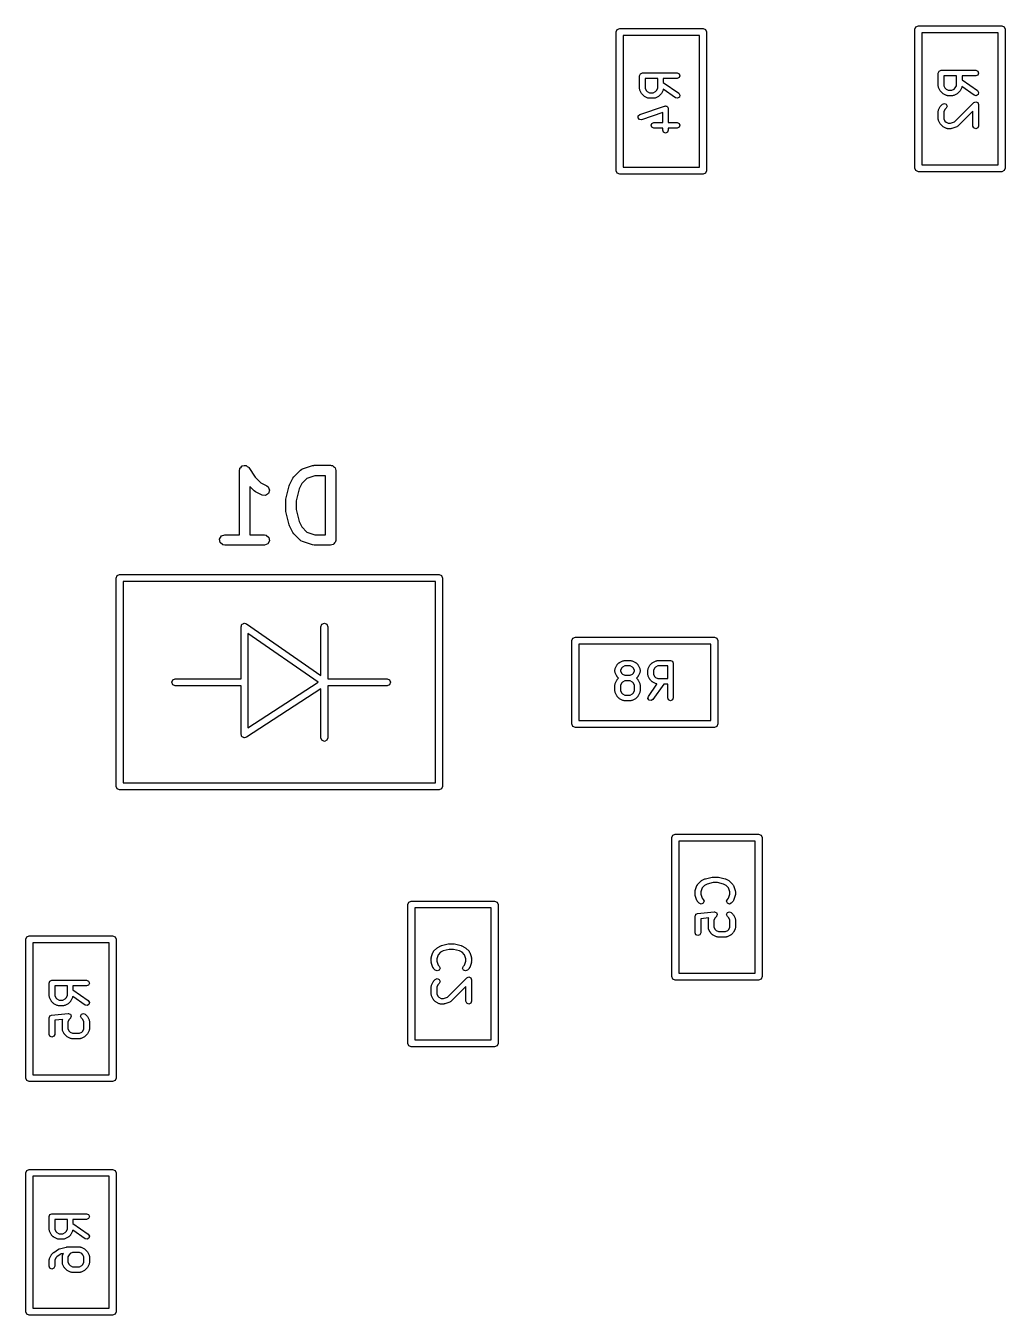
# Model space of a CAD drawing. Extents: x 0.18 to 1.7, y 0.95 to 2.47.
# Drawn here: x 1.144 to 1.699, y 0.952 to 1.683 of the extents above; entities that cross this region are included whole.
import ezdxf

# ---------------------------------------------------------------- set-up
doc = ezdxf.new("R2010")
doc.units = 0
doc.header["$MEASUREMENT"] = 0
doc.layers.add('BLACK', color=7, linetype='CONTINUOUS')

msp = doc.modelspace()

# ---------------------------------------------------------------- linework, layer by layer
at = {"layer": 'BLACK', "linetype": 'CONTINUOUS'}
for p, q in [((1.47835, 1.67963), (1.47892, 1.68102)), ((1.47892, 1.68102), (1.48031, 1.68159)), ((1.48031, 1.68159), (1.52756, 1.68159)), ((1.52756, 1.68159), (1.52895, 1.68102)), ((1.52895, 1.68102), (1.52953, 1.67963)), ((1.64764, 1.6811), (1.64821, 1.68249)), ((1.64764, 1.60236), (1.64764, 1.6811)), ((1.64821, 1.68249), (1.64961, 1.68307)), ((1.64961, 1.68307), (1.69685, 1.68307)), ((1.69685, 1.68307), (1.69824, 1.68249)), ((1.69824, 1.68249), (1.69882, 1.6811)), ((1.69882, 1.6811), (1.69882, 1.60236)), ((1.47835, 1.60089), (1.47835, 1.67963)), ((1.48228, 1.67766), (1.48228, 1.60285)), ((1.52559, 1.67766), (1.48228, 1.67766)), ((1.52559, 1.60285), (1.52559, 1.67766)), ((1.52953, 1.67963), (1.52953, 1.60089)), ((1.65157, 1.67913), (1.65157, 1.60433)), ((1.69488, 1.67913), (1.65157, 1.67913)), ((1.69488, 1.60433), (1.69488, 1.67913)), ((1.49158, 1.65479), (1.49204, 1.6559)), ((1.49158, 1.64729), (1.49158, 1.65479)), ((1.49204, 1.6559), (1.49316, 1.65636)), ((1.49316, 1.65636), (1.51284, 1.65636)), ((1.49473, 1.65321), (1.49473, 1.64766)), ((1.50189, 1.65321), (1.49473, 1.65321)), ((1.50189, 1.64766), (1.50189, 1.65321)), ((1.51284, 1.65321), (1.50504, 1.65321)), ((1.50504, 1.65321), (1.50504, 1.65092)), ((1.51284, 1.65636), (1.51396, 1.6559)), ((1.51396, 1.65367), (1.51284, 1.65321)), ((1.51396, 1.6559), (1.51442, 1.65479)), ((1.51442, 1.65479), (1.51396, 1.65367)), ((1.66087, 1.65626), (1.66133, 1.65738)), ((1.66087, 1.64876), (1.66087, 1.65626)), ((1.66133, 1.65738), (1.66245, 1.65784)), ((1.66245, 1.65784), (1.68213, 1.65784)), ((1.66402, 1.65469), (1.66402, 1.64913)), ((1.67118, 1.65469), (1.66402, 1.65469)), ((1.67118, 1.64913), (1.67118, 1.65469)), ((1.68213, 1.65469), (1.67433, 1.65469)), ((1.67433, 1.65469), (1.67433, 1.65239)), ((1.67433, 1.65239), (1.68304, 1.6463)), ((1.68213, 1.65784), (1.68325, 1.65738)), ((1.68325, 1.65515), (1.68213, 1.65469)), ((1.68325, 1.65738), (1.68371, 1.65626)), ((1.68371, 1.65626), (1.68325, 1.65515)), ((1.49172, 1.64695), (1.49158, 1.64729)), ((1.49175, 1.64658), (1.49172, 1.64695)), ((1.49269, 1.64471), (1.49175, 1.64658)), ((1.49288, 1.64454), (1.49269, 1.64471)), ((1.49298, 1.6443), (1.49288, 1.64454)), ((1.49473, 1.64766), (1.49539, 1.64634)), ((1.49539, 1.64634), (1.49596, 1.64577)), ((1.49596, 1.64577), (1.49728, 1.64511)), ((1.49728, 1.64511), (1.49935, 1.64511)), ((1.49935, 1.64511), (1.50066, 1.64577)), ((1.50066, 1.64577), (1.50124, 1.64634)), ((1.50124, 1.64634), (1.50189, 1.64766)), ((1.50374, 1.64454), (1.50364, 1.6443)), ((1.50394, 1.64471), (1.50374, 1.64454)), ((1.50488, 1.64658), (1.50394, 1.64471)), ((1.5049, 1.64695), (1.50488, 1.64658)), ((1.50497, 1.64712), (1.5049, 1.64695)), ((1.51194, 1.64225), (1.50497, 1.64712)), ((1.50504, 1.65092), (1.51375, 1.64483)), ((1.51375, 1.64483), (1.51439, 1.64381)), ((1.66101, 1.64842), (1.66087, 1.64876)), ((1.66104, 1.64806), (1.66101, 1.64842)), ((1.66198, 1.64618), (1.66104, 1.64806)), ((1.66217, 1.64601), (1.66198, 1.64618)), ((1.66227, 1.64577), (1.66217, 1.64601)), ((1.66321, 1.64484), (1.66227, 1.64577)), ((1.66345, 1.64474), (1.66321, 1.64484)), ((1.66362, 1.64454), (1.66345, 1.64474)), ((1.66549, 1.6436), (1.66362, 1.64454)), ((1.66402, 1.64913), (1.66468, 1.64782)), ((1.66468, 1.64782), (1.66526, 1.64724)), ((1.66526, 1.64724), (1.66657, 1.64659)), ((1.66657, 1.64659), (1.66864, 1.64659)), ((1.66864, 1.64659), (1.66995, 1.64724)), ((1.67159, 1.64454), (1.66971, 1.6436)), ((1.66995, 1.64724), (1.67053, 1.64782)), ((1.67053, 1.64782), (1.67118, 1.64913)), ((1.67176, 1.64474), (1.67159, 1.64454)), ((1.672, 1.64484), (1.67176, 1.64474)), ((1.67294, 1.64577), (1.672, 1.64484)), ((1.67304, 1.64601), (1.67294, 1.64577)), ((1.67323, 1.64618), (1.67304, 1.64601)), ((1.67417, 1.64806), (1.67323, 1.64618)), ((1.67419, 1.64842), (1.67417, 1.64806)), ((1.67427, 1.6486), (1.67419, 1.64842)), ((1.68123, 1.64372), (1.67427, 1.6486)), ((1.68304, 1.6463), (1.68368, 1.64529)), ((1.68368, 1.64529), (1.68342, 1.64411)), ((1.49172, 1.63284), (1.50578, 1.63753)), ((1.49392, 1.64336), (1.49298, 1.6443)), ((1.49416, 1.64326), (1.49392, 1.64336)), ((1.49433, 1.64307), (1.49416, 1.64326)), ((1.4962, 1.64213), (1.49433, 1.64307)), ((1.49657, 1.6421), (1.4962, 1.64213)), ((1.49691, 1.64196), (1.49657, 1.6421)), ((1.49972, 1.64196), (1.49691, 1.64196)), ((1.50006, 1.6421), (1.49972, 1.64196)), ((1.50042, 1.64213), (1.50006, 1.6421)), ((1.5023, 1.64307), (1.50042, 1.64213)), ((1.50247, 1.64326), (1.5023, 1.64307)), ((1.50271, 1.64336), (1.50247, 1.64326)), ((1.50364, 1.6443), (1.50271, 1.64336)), ((1.50578, 1.63753), (1.50604, 1.63751)), ((1.50604, 1.63751), (1.50628, 1.63761)), ((1.50628, 1.63761), (1.50662, 1.63747)), ((1.50662, 1.63747), (1.50698, 1.63745)), ((1.50698, 1.63745), (1.50715, 1.63725)), ((1.50715, 1.63725), (1.50739, 1.63715)), ((1.50739, 1.63715), (1.50753, 1.63681)), ((1.51312, 1.64199), (1.51194, 1.64225)), ((1.51413, 1.64263), (1.51312, 1.64199)), ((1.51439, 1.64381), (1.51413, 1.64263)), ((1.66104, 1.63541), (1.66198, 1.63728)), ((1.66198, 1.63728), (1.66217, 1.63745)), ((1.66217, 1.63745), (1.66227, 1.63769)), ((1.66227, 1.63769), (1.66321, 1.63863)), ((1.66321, 1.63863), (1.66432, 1.63909)), ((1.66432, 1.63909), (1.66544, 1.63863)), ((1.66544, 1.63863), (1.6659, 1.63751)), ((1.6659, 1.63751), (1.66544, 1.6364)), ((1.66586, 1.64358), (1.66549, 1.6436)), ((1.6662, 1.64344), (1.66586, 1.64358)), ((1.66901, 1.64344), (1.6662, 1.64344)), ((1.66935, 1.64358), (1.66901, 1.64344)), ((1.66971, 1.6436), (1.66935, 1.64358)), ((1.67003, 1.62858), (1.68102, 1.63957)), ((1.68102, 1.63957), (1.68213, 1.64003)), ((1.68241, 1.64346), (1.68123, 1.64372)), ((1.68213, 1.64003), (1.68325, 1.63957)), ((1.68342, 1.64411), (1.68241, 1.64346)), ((1.68325, 1.63957), (1.68371, 1.63845)), ((1.68371, 1.63845), (1.68371, 1.62627)), ((1.49073, 1.63085), (1.49081, 1.63206)), ((1.49152, 1.62994), (1.49073, 1.63085)), ((1.49081, 1.63206), (1.49172, 1.63284)), ((1.49272, 1.62986), (1.49152, 1.62994)), ((1.50471, 1.63385), (1.49272, 1.62986)), ((1.50471, 1.62824), (1.50471, 1.63385)), ((1.50753, 1.63681), (1.50777, 1.63654)), ((1.50777, 1.63654), (1.50776, 1.63628)), ((1.50776, 1.63628), (1.50786, 1.63604)), ((1.50786, 1.63604), (1.50786, 1.62824)), ((1.66087, 1.6347), (1.66101, 1.63504)), ((1.66087, 1.63001), (1.66087, 1.6347)), ((1.66101, 1.62968), (1.66087, 1.63001)), ((1.66101, 1.63504), (1.66104, 1.63541)), ((1.66468, 1.63564), (1.66402, 1.63433)), ((1.66402, 1.63433), (1.66402, 1.63039)), ((1.66402, 1.63039), (1.66468, 1.62907)), ((1.66544, 1.6364), (1.66468, 1.63564)), ((1.68056, 1.63465), (1.672, 1.62609)), ((1.68056, 1.62627), (1.68056, 1.63465)), ((1.49814, 1.62666), (1.49861, 1.62778)), ((1.49861, 1.62555), (1.49814, 1.62666)), ((1.49861, 1.62778), (1.49972, 1.62824)), ((1.49972, 1.62509), (1.49861, 1.62555)), ((1.49972, 1.62824), (1.50471, 1.62824)), ((1.50471, 1.62509), (1.49972, 1.62509)), ((1.50471, 1.62385), (1.50471, 1.62509)), ((1.50517, 1.62274), (1.50471, 1.62385)), ((1.50628, 1.62228), (1.50517, 1.62274)), ((1.50739, 1.62274), (1.50628, 1.62228)), ((1.50786, 1.62385), (1.50739, 1.62274)), ((1.50786, 1.62824), (1.51284, 1.62824)), ((1.51284, 1.62509), (1.50786, 1.62509)), ((1.50786, 1.62509), (1.50786, 1.62385)), ((1.51284, 1.62824), (1.51396, 1.62778)), ((1.51396, 1.62555), (1.51284, 1.62509)), ((1.51396, 1.62778), (1.51442, 1.62666)), ((1.51442, 1.62666), (1.51396, 1.62555)), ((1.66104, 1.62931), (1.66101, 1.62968)), ((1.66198, 1.62744), (1.66104, 1.62931)), ((1.66217, 1.62727), (1.66198, 1.62744)), ((1.66227, 1.62703), (1.66217, 1.62727)), ((1.66321, 1.62609), (1.66227, 1.62703)), ((1.66345, 1.62599), (1.66321, 1.62609)), ((1.66362, 1.62579), (1.66345, 1.62599)), ((1.66549, 1.62486), (1.66362, 1.62579)), ((1.66468, 1.62907), (1.66526, 1.6285)), ((1.66526, 1.6285), (1.66657, 1.62784)), ((1.66586, 1.62483), (1.66549, 1.62486)), ((1.6662, 1.62469), (1.66586, 1.62483)), ((1.66807, 1.62469), (1.6662, 1.62469)), ((1.66657, 1.62784), (1.66782, 1.62784)), ((1.66782, 1.62784), (1.67003, 1.62858)), ((1.66831, 1.62479), (1.66807, 1.62469)), ((1.66857, 1.62477), (1.66831, 1.62479)), ((1.67138, 1.62571), (1.66857, 1.62477)), ((1.67166, 1.62595), (1.67138, 1.62571)), ((1.672, 1.62609), (1.67166, 1.62595)), ((1.68102, 1.62515), (1.68056, 1.62627)), ((1.68213, 1.62469), (1.68102, 1.62515)), ((1.68325, 1.62515), (1.68213, 1.62469)), ((1.68371, 1.62627), (1.68325, 1.62515)), ((1.47892, 1.59949), (1.47835, 1.60089)), ((1.48228, 1.60285), (1.52559, 1.60285)), ((1.52953, 1.60089), (1.52895, 1.59949)), ((1.64821, 1.60097), (1.64764, 1.60236)), ((1.64961, 1.60039), (1.64821, 1.60097)), ((1.65157, 1.60433), (1.69488, 1.60433)), ((1.69824, 1.60097), (1.69685, 1.60039)), ((1.69882, 1.60236), (1.69824, 1.60097)), ((1.48031, 1.59892), (1.47892, 1.59949)), ((1.52756, 1.59892), (1.48031, 1.59892)), ((1.52895, 1.59949), (1.52756, 1.59892)), ((1.69685, 1.60039), (1.64961, 1.60039)), ((1.26507, 1.43232), (1.26569, 1.43291)), ((1.26569, 1.43291), (1.26624, 1.43357)), ((1.26624, 1.43357), (1.26641, 1.4336)), ((1.26641, 1.4336), (1.26653, 1.43371)), ((1.26653, 1.43371), (1.26739, 1.43377)), ((1.26739, 1.43377), (1.26823, 1.43392)), ((1.26823, 1.43392), (1.26838, 1.43383)), ((1.26838, 1.43383), (1.26855, 1.43384)), ((1.26855, 1.43384), (1.26924, 1.43334)), ((1.26924, 1.43334), (1.26998, 1.43291)), ((1.26998, 1.43291), (1.27004, 1.43275)), ((1.27004, 1.43275), (1.27017, 1.43265)), ((1.27017, 1.43265), (1.27376, 1.42727)), ((1.30053, 1.43194), (1.30615, 1.43381)), ((1.30615, 1.43381), (1.30703, 1.43394)), ((1.30703, 1.43394), (1.30709, 1.43396)), ((1.30709, 1.43396), (1.31646, 1.43396)), ((1.31646, 1.43396), (1.31684, 1.43389)), ((1.31684, 1.43389), (1.31697, 1.43392)), ((1.31697, 1.43392), (1.31709, 1.43385)), ((1.31709, 1.43385), (1.31747, 1.43378)), ((1.31747, 1.43378), (1.31806, 1.43329)), ((1.31806, 1.43329), (1.31872, 1.43291)), ((1.31872, 1.43291), (1.31881, 1.43266)), ((1.31881, 1.43266), (1.31902, 1.43249)), ((1.31902, 1.43249), (1.31915, 1.43173)), ((1.26476, 1.43101), (1.26494, 1.43202)), ((1.26476, 1.39459), (1.26476, 1.43101)), ((1.26494, 1.43202), (1.26505, 1.43215)), ((1.26505, 1.43215), (1.26507, 1.43232)), ((1.27376, 1.42727), (1.27696, 1.42406)), ((1.2932, 1.42296), (1.29507, 1.4267)), ((1.29507, 1.4267), (1.2956, 1.42741)), ((1.2956, 1.42741), (1.29562, 1.42747)), ((1.29562, 1.42747), (1.29937, 1.43122)), ((1.29937, 1.43122), (1.30021, 1.43181)), ((1.30306, 1.42655), (1.30014, 1.42364)), ((1.30021, 1.43181), (1.30039, 1.43183)), ((1.30039, 1.43183), (1.30053, 1.43194)), ((1.30757, 1.42806), (1.30306, 1.42655)), ((1.31351, 1.42806), (1.30757, 1.42806)), ((1.31351, 1.39459), (1.31351, 1.42806)), ((1.31915, 1.43173), (1.31941, 1.43101)), ((1.31941, 1.43101), (1.31941, 1.39164)), ((1.27313, 1.41955), (1.27067, 1.42201)), ((1.27067, 1.42201), (1.27067, 1.39459)), ((1.27319, 1.41952), (1.27313, 1.41955)), ((1.2739, 1.41899), (1.27319, 1.41952)), ((1.27764, 1.41712), (1.2739, 1.41899)), ((1.27696, 1.42406), (1.28029, 1.4224)), ((1.28134, 1.418), (1.27965, 1.41689)), ((1.28029, 1.4224), (1.28111, 1.42179)), ((1.28111, 1.42179), (1.28191, 1.41994)), ((1.28191, 1.41994), (1.28134, 1.418)), ((1.2911, 1.41485), (1.29297, 1.42235)), ((1.29297, 1.42235), (1.29318, 1.42282)), ((1.29318, 1.42282), (1.2932, 1.42296)), ((1.29862, 1.4206), (1.29692, 1.41377)), ((1.30014, 1.42364), (1.29862, 1.4206)), ((1.27965, 1.41689), (1.27764, 1.41712)), ((1.29101, 1.41414), (1.29111, 1.41472)), ((1.29101, 1.40851), (1.29101, 1.41414)), ((1.29111, 1.41472), (1.2911, 1.41485)), ((1.29692, 1.41377), (1.29692, 1.40887)), ((1.29106, 1.40838), (1.29101, 1.40851)), ((1.2911, 1.4078), (1.29106, 1.40838)), ((1.29297, 1.4003), (1.2911, 1.4078)), ((1.29692, 1.40887), (1.29862, 1.40204)), ((1.29305, 1.40018), (1.29297, 1.4003)), ((1.2932, 1.39969), (1.29305, 1.40018)), ((1.29507, 1.39594), (1.2932, 1.39969)), ((1.29512, 1.3959), (1.29507, 1.39594)), ((1.29562, 1.39517), (1.29512, 1.3959)), ((1.29862, 1.40204), (1.30014, 1.39901)), ((1.30014, 1.39901), (1.30306, 1.39609)), ((1.30306, 1.39609), (1.30757, 1.39459)), ((1.25356, 1.39215), (1.25457, 1.3939)), ((1.25391, 1.39016), (1.25356, 1.39215)), ((1.25546, 1.38886), (1.25391, 1.39016)), ((1.25457, 1.3939), (1.25647, 1.39459)), ((1.25647, 1.38869), (1.25546, 1.38886)), ((1.25647, 1.39459), (1.26476, 1.39459)), ((1.27897, 1.38869), (1.25647, 1.38869)), ((1.27067, 1.39459), (1.27897, 1.39459)), ((1.27897, 1.39459), (1.27998, 1.39441)), ((1.28086, 1.38938), (1.27897, 1.38869)), ((1.27998, 1.39441), (1.28152, 1.39311)), ((1.28187, 1.39113), (1.28086, 1.38938)), ((1.28152, 1.39311), (1.28187, 1.39113)), ((1.29937, 1.39143), (1.29562, 1.39517)), ((1.29953, 1.39135), (1.29937, 1.39143)), ((1.29963, 1.3912), (1.29953, 1.39135)), ((1.30053, 1.39071), (1.29963, 1.3912)), ((1.30615, 1.38884), (1.30053, 1.39071)), ((1.30622, 1.38884), (1.30615, 1.38884)), ((1.30709, 1.38869), (1.30622, 1.38884)), ((1.31646, 1.38869), (1.30709, 1.38869)), ((1.30757, 1.39459), (1.31351, 1.39459)), ((1.31718, 1.38895), (1.31646, 1.38869)), ((1.31794, 1.38908), (1.31718, 1.38895)), ((1.31811, 1.38929), (1.31794, 1.38908)), ((1.31836, 1.38938), (1.31811, 1.38929)), ((1.31874, 1.39004), (1.31836, 1.38938)), ((1.31924, 1.39063), (1.31874, 1.39004)), ((1.3193, 1.39101), (1.31924, 1.39063)), ((1.31937, 1.39113), (1.3193, 1.39101)), ((1.31941, 1.39164), (1.31935, 1.39126)), ((1.31935, 1.39126), (1.31937, 1.39113)), ((1.19488, 1.37008), (1.19546, 1.37147)), ((1.19488, 1.25197), (1.19488, 1.37008)), ((1.19546, 1.37147), (1.19685, 1.37205)), ((1.19685, 1.37205), (1.37795, 1.37205)), ((1.19882, 1.36811), (1.19882, 1.25394)), ((1.37598, 1.36811), (1.19882, 1.36811)), ((1.37598, 1.25394), (1.37598, 1.36811)), ((1.37795, 1.37205), (1.37934, 1.37147)), ((1.37934, 1.37147), (1.37992, 1.37008)), ((1.37992, 1.37008), (1.37992, 1.25197)), ((1.2657, 1.34248), (1.26593, 1.34303)), ((1.2657, 1.31295), (1.2657, 1.34248)), ((1.26593, 1.34303), (1.26605, 1.34361)), ((1.26605, 1.34361), (1.26621, 1.34371)), ((1.26621, 1.34371), (1.26628, 1.34388)), ((1.26628, 1.34388), (1.26682, 1.3441)), ((1.26682, 1.3441), (1.26732, 1.34442)), ((1.26732, 1.34442), (1.2675, 1.34438)), ((1.2675, 1.34438), (1.26767, 1.34445)), ((1.26767, 1.34445), (1.26822, 1.34423)), ((1.26822, 1.34423), (1.26879, 1.3441)), ((1.26879, 1.3441), (1.311, 1.31475)), ((1.30945, 1.31104), (1.26964, 1.33872)), ((1.26964, 1.33872), (1.26964, 1.28511)), ((1.311, 1.34248), (1.31158, 1.34388)), ((1.311, 1.31475), (1.311, 1.34248)), ((1.31158, 1.34388), (1.31297, 1.34445)), ((1.31297, 1.34445), (1.31436, 1.34388)), ((1.31436, 1.34388), (1.31494, 1.34248)), ((1.31494, 1.34248), (1.31494, 1.31295)), ((1.45325, 1.33465), (1.45382, 1.33604)), ((1.45325, 1.2874), (1.45325, 1.33465)), ((1.45382, 1.33604), (1.45522, 1.33661)), ((1.45522, 1.33661), (1.53396, 1.33661)), ((1.45719, 1.33268), (1.45719, 1.28937)), ((1.53199, 1.33268), (1.45719, 1.33268)), ((1.53199, 1.28937), (1.53199, 1.33268)), ((1.53396, 1.33661), (1.53535, 1.33604)), ((1.53535, 1.33604), (1.53593, 1.33465)), ((1.53593, 1.33465), (1.53593, 1.2874)), ((1.48029, 1.32227), (1.48216, 1.32321)), ((1.48216, 1.32321), (1.48253, 1.32324)), ((1.48253, 1.32324), (1.48287, 1.32338)), ((1.48287, 1.32338), (1.48662, 1.32338)), ((1.48662, 1.32338), (1.48696, 1.32324)), ((1.48696, 1.32324), (1.48732, 1.32321)), ((1.48732, 1.32321), (1.4892, 1.32227)), ((1.49904, 1.32227), (1.50091, 1.32321)), ((1.50091, 1.32321), (1.50128, 1.32324)), ((1.50128, 1.32324), (1.50162, 1.32338)), ((1.50162, 1.32338), (1.50912, 1.32338)), ((1.50912, 1.32338), (1.51023, 1.32292)), ((1.51023, 1.32292), (1.51069, 1.3218)), ((1.47754, 1.31805), (1.47769, 1.31839)), ((1.47754, 1.31712), (1.47754, 1.31805)), ((1.47769, 1.31678), (1.47754, 1.31712)), ((1.47769, 1.31839), (1.47771, 1.31876)), ((1.47771, 1.31641), (1.47769, 1.31678)), ((1.47771, 1.31876), (1.47865, 1.32063)), ((1.47865, 1.31454), (1.47771, 1.31641)), ((1.47865, 1.32063), (1.47884, 1.3208)), ((1.47884, 1.3208), (1.47894, 1.32104)), ((1.47894, 1.32104), (1.47988, 1.32198)), ((1.47988, 1.32198), (1.48012, 1.32208)), ((1.48012, 1.32208), (1.48029, 1.32227)), ((1.48135, 1.319), (1.48069, 1.31768)), ((1.48069, 1.31768), (1.48069, 1.31749)), ((1.48069, 1.31749), (1.48135, 1.31617)), ((1.48193, 1.31957), (1.48135, 1.319)), ((1.48135, 1.31617), (1.48193, 1.3156)), ((1.48324, 1.32023), (1.48193, 1.31957)), ((1.48193, 1.3156), (1.48324, 1.31494)), ((1.48625, 1.32023), (1.48324, 1.32023)), ((1.48756, 1.31957), (1.48625, 1.32023)), ((1.48625, 1.31494), (1.48756, 1.3156)), ((1.48814, 1.319), (1.48756, 1.31957)), ((1.48756, 1.3156), (1.48814, 1.31617)), ((1.48879, 1.31768), (1.48814, 1.319)), ((1.48814, 1.31617), (1.48879, 1.31749)), ((1.48879, 1.31749), (1.48879, 1.31768)), ((1.4892, 1.32227), (1.48937, 1.32208)), ((1.48937, 1.32208), (1.48961, 1.32198)), ((1.48961, 1.32198), (1.49054, 1.32104)), ((1.49054, 1.32104), (1.49064, 1.3208)), ((1.49064, 1.3208), (1.49084, 1.32063)), ((1.49084, 1.32063), (1.49178, 1.31876)), ((1.49178, 1.31641), (1.49084, 1.31454)), ((1.49178, 1.31876), (1.4918, 1.31839)), ((1.4918, 1.31678), (1.49178, 1.31641)), ((1.4918, 1.31839), (1.49194, 1.31805)), ((1.49194, 1.31712), (1.4918, 1.31678)), ((1.49194, 1.31805), (1.49194, 1.31712)), ((1.49629, 1.31805), (1.49643, 1.31839)), ((1.49629, 1.31524), (1.49629, 1.31805)), ((1.49643, 1.31839), (1.49646, 1.31876)), ((1.49646, 1.31876), (1.4974, 1.32063)), ((1.4974, 1.32063), (1.49759, 1.3208)), ((1.49759, 1.3208), (1.49769, 1.32104)), ((1.49769, 1.32104), (1.49863, 1.32198)), ((1.49863, 1.32198), (1.49887, 1.32208)), ((1.49887, 1.32208), (1.49904, 1.32227)), ((1.5001, 1.319), (1.49944, 1.31768)), ((1.49944, 1.31768), (1.49944, 1.31561)), ((1.49944, 1.31561), (1.5001, 1.3143)), ((1.50068, 1.31957), (1.5001, 1.319)), ((1.50199, 1.32023), (1.50068, 1.31957)), ((1.50754, 1.32023), (1.50199, 1.32023)), ((1.50754, 1.31307), (1.50754, 1.32023)), ((1.51069, 1.3218), (1.51069, 1.30212)), ((1.2264, 1.31098), (1.22698, 1.31238)), ((1.22698, 1.30959), (1.2264, 1.31098)), ((1.22698, 1.31238), (1.22837, 1.31295)), ((1.22837, 1.30901), (1.22698, 1.30959)), ((1.22837, 1.31295), (1.2657, 1.31295)), ((1.2657, 1.30901), (1.22837, 1.30901)), ((1.2657, 1.28148), (1.2657, 1.30901)), ((1.26964, 1.28511), (1.30945, 1.31104)), ((1.31494, 1.31295), (1.34847, 1.31295)), ((1.34847, 1.30901), (1.31494, 1.30901)), ((1.31494, 1.30901), (1.31494, 1.27948)), ((1.34847, 1.31295), (1.34986, 1.31238)), ((1.34986, 1.30959), (1.34847, 1.30901)), ((1.34986, 1.31238), (1.35044, 1.31098)), ((1.35044, 1.31098), (1.34986, 1.30959)), ((1.47754, 1.30962), (1.47769, 1.30996)), ((1.47754, 1.30587), (1.47754, 1.30962)), ((1.47769, 1.30996), (1.47771, 1.31032)), ((1.47771, 1.31032), (1.47865, 1.3122)), ((1.47884, 1.31437), (1.47865, 1.31454)), ((1.47865, 1.3122), (1.47884, 1.31237)), ((1.47894, 1.31413), (1.47884, 1.31437)), ((1.47884, 1.31237), (1.47894, 1.31261)), ((1.4797, 1.31337), (1.47894, 1.31413)), ((1.47894, 1.31261), (1.4797, 1.31337)), ((1.48135, 1.31056), (1.48069, 1.30925)), ((1.48069, 1.30925), (1.48069, 1.30624)), ((1.48193, 1.31114), (1.48135, 1.31056)), ((1.48324, 1.31179), (1.48193, 1.31114)), ((1.48324, 1.31494), (1.48625, 1.31494)), ((1.48625, 1.31179), (1.48324, 1.31179)), ((1.48756, 1.31114), (1.48625, 1.31179)), ((1.48814, 1.31056), (1.48756, 1.31114)), ((1.48879, 1.30925), (1.48814, 1.31056)), ((1.48879, 1.30624), (1.48879, 1.30925)), ((1.49054, 1.31413), (1.48978, 1.31337)), ((1.48978, 1.31337), (1.49054, 1.31261)), ((1.49064, 1.31437), (1.49054, 1.31413)), ((1.49054, 1.31261), (1.49064, 1.31237)), ((1.49084, 1.31454), (1.49064, 1.31437)), ((1.49064, 1.31237), (1.49084, 1.3122)), ((1.49084, 1.3122), (1.49178, 1.31032)), ((1.49178, 1.31032), (1.4918, 1.30996)), ((1.4918, 1.30996), (1.49194, 1.30962)), ((1.49194, 1.30962), (1.49194, 1.30587)), ((1.49643, 1.3149), (1.49629, 1.31524)), ((1.49646, 1.31454), (1.49643, 1.3149)), ((1.4974, 1.31266), (1.49646, 1.31454)), ((1.49658, 1.30302), (1.50145, 1.30999)), ((1.49759, 1.31249), (1.4974, 1.31266)), ((1.49769, 1.31225), (1.49759, 1.31249)), ((1.49863, 1.31132), (1.49769, 1.31225)), ((1.49887, 1.31122), (1.49863, 1.31132)), ((1.49904, 1.31102), (1.49887, 1.31122)), ((1.50091, 1.31008), (1.49904, 1.31102)), ((1.50525, 1.30992), (1.49916, 1.30122)), ((1.5001, 1.3143), (1.50068, 1.31372)), ((1.50068, 1.31372), (1.50199, 1.31307)), ((1.50128, 1.31006), (1.50091, 1.31008)), ((1.50145, 1.30999), (1.50128, 1.31006)), ((1.50199, 1.31307), (1.50754, 1.31307)), ((1.50754, 1.30992), (1.50525, 1.30992)), ((1.50754, 1.30212), (1.50754, 1.30992)), ((1.311, 1.30735), (1.26874, 1.27983)), ((1.311, 1.27948), (1.311, 1.30735)), ((1.47769, 1.30553), (1.47754, 1.30587)), ((1.47771, 1.30516), (1.47769, 1.30553)), ((1.47865, 1.30329), (1.47771, 1.30516)), ((1.47884, 1.30312), (1.47865, 1.30329)), ((1.47894, 1.30288), (1.47884, 1.30312)), ((1.47988, 1.30194), (1.47894, 1.30288)), ((1.48012, 1.30184), (1.47988, 1.30194)), ((1.48029, 1.30165), (1.48012, 1.30184)), ((1.48216, 1.30071), (1.48029, 1.30165)), ((1.48069, 1.30624), (1.48135, 1.30493)), ((1.48135, 1.30493), (1.48193, 1.30435)), ((1.48193, 1.30435), (1.48324, 1.30369)), ((1.48324, 1.30369), (1.48625, 1.30369)), ((1.48625, 1.30369), (1.48756, 1.30435)), ((1.4892, 1.30165), (1.48732, 1.30071)), ((1.48756, 1.30435), (1.48814, 1.30493)), ((1.48814, 1.30493), (1.48879, 1.30624)), ((1.48937, 1.30184), (1.4892, 1.30165)), ((1.48961, 1.30194), (1.48937, 1.30184)), ((1.49054, 1.30288), (1.48961, 1.30194)), ((1.49064, 1.30312), (1.49054, 1.30288)), ((1.49084, 1.30329), (1.49064, 1.30312)), ((1.49178, 1.30516), (1.49084, 1.30329)), ((1.4918, 1.30553), (1.49178, 1.30516)), ((1.49194, 1.30587), (1.4918, 1.30553)), ((1.49632, 1.30184), (1.49658, 1.30302)), ((1.49696, 1.30083), (1.49632, 1.30184)), ((1.49916, 1.30122), (1.49814, 1.30057)), ((1.508, 1.301), (1.50754, 1.30212)), ((1.50912, 1.30054), (1.508, 1.301)), ((1.51023, 1.301), (1.50912, 1.30054)), ((1.51069, 1.30212), (1.51023, 1.301)), ((1.48253, 1.30068), (1.48216, 1.30071)), ((1.48287, 1.30054), (1.48253, 1.30068)), ((1.48662, 1.30054), (1.48287, 1.30054)), ((1.48696, 1.30068), (1.48662, 1.30054)), ((1.48732, 1.30071), (1.48696, 1.30068)), ((1.49814, 1.30057), (1.49696, 1.30083)), ((1.45382, 1.28601), (1.45325, 1.2874)), ((1.45719, 1.28937), (1.53199, 1.28937)), ((1.53593, 1.2874), (1.53535, 1.28601)), ((1.26592, 1.28096), (1.2657, 1.28148)), ((1.26602, 1.28041), (1.26592, 1.28096)), ((1.2662, 1.28029), (1.26602, 1.28041)), ((1.26628, 1.28009), (1.2662, 1.28029)), ((1.2668, 1.27988), (1.26628, 1.28009)), ((1.26726, 1.27956), (1.2668, 1.27988)), ((1.26747, 1.2796), (1.26726, 1.27956)), ((1.26767, 1.27951), (1.26747, 1.2796)), ((1.26819, 1.27973), (1.26767, 1.27951)), ((1.26874, 1.27983), (1.26819, 1.27973)), ((1.31158, 1.27809), (1.311, 1.27948)), ((1.31494, 1.27948), (1.31436, 1.27809)), ((1.45522, 1.28543), (1.45382, 1.28601)), ((1.53396, 1.28543), (1.45522, 1.28543)), ((1.53535, 1.28601), (1.53396, 1.28543)), ((1.31297, 1.27751), (1.31158, 1.27809)), ((1.31436, 1.27809), (1.31297, 1.27751)), ((1.19546, 1.25058), (1.19488, 1.25197)), ((1.19685, 1.25), (1.19546, 1.25058)), ((1.37795, 1.25), (1.19685, 1.25)), ((1.19882, 1.25394), (1.37598, 1.25394)), ((1.37934, 1.25058), (1.37795, 1.25)), ((1.37992, 1.25197), (1.37934, 1.25058)), ((1.50984, 1.22293), (1.51042, 1.22432)), ((1.50984, 1.14419), (1.50984, 1.22293)), ((1.51042, 1.22432), (1.51181, 1.2249)), ((1.51181, 1.2249), (1.55906, 1.2249)), ((1.51378, 1.22096), (1.51378, 1.14616)), ((1.55709, 1.22096), (1.51378, 1.22096)), ((1.55709, 1.14616), (1.55709, 1.22096)), ((1.55906, 1.2249), (1.56045, 1.22432)), ((1.56045, 1.22432), (1.56102, 1.22293)), ((1.56102, 1.22293), (1.56102, 1.14419)), ((1.52659, 1.19837), (1.52676, 1.19856)), ((1.52676, 1.19856), (1.52864, 1.1995)), ((1.52864, 1.1995), (1.52881, 1.19951)), ((1.52881, 1.19951), (1.52896, 1.19962)), ((1.52896, 1.19962), (1.53271, 1.20056)), ((1.53271, 1.20056), (1.53291, 1.20053)), ((1.53291, 1.20053), (1.53309, 1.2006)), ((1.53309, 1.2006), (1.5359, 1.2006)), ((1.5359, 1.2006), (1.53609, 1.20053)), ((1.53609, 1.20053), (1.53628, 1.20056)), ((1.53628, 1.20056), (1.54003, 1.19962)), ((1.54003, 1.19962), (1.54018, 1.19951)), ((1.54018, 1.19951), (1.54036, 1.1995)), ((1.54036, 1.1995), (1.54223, 1.19856)), ((1.54223, 1.19856), (1.5424, 1.19837)), ((1.52308, 1.19247), (1.52318, 1.19271)), ((1.52308, 1.19059), (1.52308, 1.19247)), ((1.52316, 1.19297), (1.5241, 1.19578)), ((1.52318, 1.19271), (1.52316, 1.19297)), ((1.5241, 1.19578), (1.52434, 1.19606)), ((1.52434, 1.19606), (1.52448, 1.19639)), ((1.52448, 1.19639), (1.52635, 1.19827)), ((1.52697, 1.19443), (1.52623, 1.19221)), ((1.52623, 1.19221), (1.52623, 1.19085)), ((1.52635, 1.19827), (1.52659, 1.19837)), ((1.5284, 1.19586), (1.52697, 1.19443)), ((1.52989, 1.19661), (1.5284, 1.19586)), ((1.53328, 1.19746), (1.52989, 1.19661)), ((1.53571, 1.19746), (1.53328, 1.19746)), ((1.5391, 1.19661), (1.53571, 1.19746)), ((1.54059, 1.19586), (1.5391, 1.19661)), ((1.54202, 1.19443), (1.54059, 1.19586)), ((1.54276, 1.19221), (1.54202, 1.19443)), ((1.5424, 1.19837), (1.54264, 1.19827)), ((1.54264, 1.19827), (1.54451, 1.19639)), ((1.54276, 1.19085), (1.54276, 1.19221)), ((1.54451, 1.19639), (1.54465, 1.19606)), ((1.54465, 1.19606), (1.54489, 1.19578)), ((1.54489, 1.19578), (1.54583, 1.19297)), ((1.54583, 1.19297), (1.54581, 1.19271)), ((1.54581, 1.19271), (1.54591, 1.19247)), ((1.54591, 1.19247), (1.54591, 1.19059)), ((1.36024, 1.18504), (1.36081, 1.18643)), ((1.36024, 1.1063), (1.36024, 1.18504)), ((1.36081, 1.18643), (1.3622, 1.18701)), ((1.3622, 1.18701), (1.40945, 1.18701)), ((1.40945, 1.18701), (1.41084, 1.18643)), ((1.41084, 1.18643), (1.41142, 1.18504)), ((1.41142, 1.18504), (1.41142, 1.1063)), ((1.52318, 1.19035), (1.52308, 1.19059)), ((1.52316, 1.1901), (1.52318, 1.19035)), ((1.5241, 1.18728), (1.52316, 1.1901)), ((1.52434, 1.18701), (1.5241, 1.18728)), ((1.52448, 1.18667), (1.52434, 1.18701)), ((1.52541, 1.18573), (1.52448, 1.18667)), ((1.52653, 1.18527), (1.52541, 1.18573)), ((1.52623, 1.19085), (1.52697, 1.18863)), ((1.52764, 1.18573), (1.52653, 1.18527)), ((1.52697, 1.18863), (1.52764, 1.18796)), ((1.52764, 1.18796), (1.5281, 1.18684)), ((1.5281, 1.18684), (1.52764, 1.18573)), ((1.54089, 1.18684), (1.54135, 1.18796)), ((1.54135, 1.18573), (1.54089, 1.18684)), ((1.54135, 1.18796), (1.54202, 1.18863)), ((1.54246, 1.18527), (1.54135, 1.18573)), ((1.54202, 1.18863), (1.54276, 1.19085)), ((1.54358, 1.18573), (1.54246, 1.18527)), ((1.54451, 1.18667), (1.54358, 1.18573)), ((1.54465, 1.18701), (1.54451, 1.18667)), ((1.54489, 1.18728), (1.54465, 1.18701)), ((1.54583, 1.1901), (1.54489, 1.18728)), ((1.54591, 1.19059), (1.54581, 1.19035)), ((1.54581, 1.19035), (1.54583, 1.1901)), ((1.36417, 1.18307), (1.36417, 1.10827)), ((1.40748, 1.18307), (1.36417, 1.18307)), ((1.40748, 1.10827), (1.40748, 1.18307)), ((1.52308, 1.17841), (1.52328, 1.1789)), ((1.52308, 1.16903), (1.52308, 1.17841)), ((1.52328, 1.1789), (1.52343, 1.1794)), ((1.52343, 1.1794), (1.52351, 1.17944)), ((1.52351, 1.17944), (1.52354, 1.17952)), ((1.52354, 1.17952), (1.52403, 1.17972)), ((1.52403, 1.17972), (1.5245, 1.17997)), ((1.5245, 1.17997), (1.53387, 1.18091)), ((1.53085, 1.17744), (1.52623, 1.17698)), ((1.52623, 1.17698), (1.52623, 1.16903)), ((1.53058, 1.17653), (1.53072, 1.17687)), ((1.53072, 1.17687), (1.53074, 1.17724)), ((1.53074, 1.17724), (1.53085, 1.17744)), ((1.53438, 1.17747), (1.53373, 1.17616)), ((1.53387, 1.18091), (1.53395, 1.18089)), ((1.53395, 1.18089), (1.53403, 1.18092)), ((1.53403, 1.18092), (1.53452, 1.18072)), ((1.53514, 1.17823), (1.53438, 1.17747)), ((1.53452, 1.18072), (1.53502, 1.18056)), ((1.53502, 1.18056), (1.53506, 1.18049)), ((1.53506, 1.18049), (1.53514, 1.18046)), ((1.53514, 1.18046), (1.53534, 1.17997)), ((1.53517, 1.17831), (1.53514, 1.17823)), ((1.53525, 1.17835), (1.53517, 1.17831)), ((1.5354, 1.17886), (1.53525, 1.17835)), ((1.53534, 1.17997), (1.53559, 1.1795)), ((1.5356, 1.17934), (1.5354, 1.17886)), ((1.53559, 1.1795), (1.53557, 1.17942)), ((1.53557, 1.17942), (1.5356, 1.17934)), ((1.54089, 1.17934), (1.54135, 1.18046)), ((1.54135, 1.17823), (1.54089, 1.17934)), ((1.54135, 1.18046), (1.54246, 1.18092)), ((1.54211, 1.17747), (1.54135, 1.17823)), ((1.54276, 1.17616), (1.54211, 1.17747)), ((1.54246, 1.18092), (1.54358, 1.18046)), ((1.54358, 1.18046), (1.54451, 1.17952)), ((1.54451, 1.17952), (1.54461, 1.17928)), ((1.54461, 1.17928), (1.54481, 1.17911)), ((1.54481, 1.17911), (1.54575, 1.17724)), ((1.54575, 1.17724), (1.54577, 1.17687)), ((1.54577, 1.17687), (1.54591, 1.17653)), ((1.53058, 1.17185), (1.53058, 1.17653)), ((1.53072, 1.17151), (1.53058, 1.17185)), ((1.53074, 1.17114), (1.53072, 1.17151)), ((1.53168, 1.16927), (1.53074, 1.17114)), ((1.53373, 1.17616), (1.53373, 1.17222)), ((1.53373, 1.17222), (1.53438, 1.1709)), ((1.53438, 1.1709), (1.53496, 1.17033)), ((1.53496, 1.17033), (1.53627, 1.16967)), ((1.53627, 1.16967), (1.54022, 1.16967)), ((1.54022, 1.16967), (1.54153, 1.17033)), ((1.54153, 1.17033), (1.54211, 1.1709)), ((1.54211, 1.1709), (1.54276, 1.17222)), ((1.54276, 1.17222), (1.54276, 1.17616)), ((1.54575, 1.17114), (1.54481, 1.16927)), ((1.54577, 1.17151), (1.54575, 1.17114)), ((1.54591, 1.17185), (1.54577, 1.17151)), ((1.54591, 1.17653), (1.54591, 1.17185)), ((1.1437, 1.16535), (1.14428, 1.16675)), ((1.1437, 1.08661), (1.1437, 1.16535)), ((1.14428, 1.16675), (1.14567, 1.16732)), ((1.14567, 1.16732), (1.19291, 1.16732)), ((1.14764, 1.16339), (1.14764, 1.08858)), ((1.19094, 1.16339), (1.14764, 1.16339)), ((1.19094, 1.08858), (1.19094, 1.16339)), ((1.19291, 1.16732), (1.19431, 1.16675)), ((1.19431, 1.16675), (1.19488, 1.16535)), ((1.19488, 1.16535), (1.19488, 1.08661)), ((1.37935, 1.16173), (1.3831, 1.16266)), ((1.3831, 1.16266), (1.3833, 1.16263)), ((1.3833, 1.16263), (1.38348, 1.16271)), ((1.38348, 1.16271), (1.3863, 1.16271)), ((1.3863, 1.16271), (1.38648, 1.16263)), ((1.38648, 1.16263), (1.38668, 1.16266)), ((1.38668, 1.16266), (1.39043, 1.16173)), ((1.52354, 1.16792), (1.52308, 1.16903)), ((1.52465, 1.16746), (1.52354, 1.16792)), ((1.52577, 1.16792), (1.52465, 1.16746)), ((1.52623, 1.16903), (1.52577, 1.16792)), ((1.53188, 1.1691), (1.53168, 1.16927)), ((1.53198, 1.16886), (1.53188, 1.1691)), ((1.53291, 1.16792), (1.53198, 1.16886)), ((1.53315, 1.16782), (1.53291, 1.16792)), ((1.53332, 1.16763), (1.53315, 1.16782)), ((1.5352, 1.16669), (1.53332, 1.16763)), ((1.53556, 1.16666), (1.5352, 1.16669)), ((1.5359, 1.16652), (1.53556, 1.16666)), ((1.54059, 1.16652), (1.5359, 1.16652)), ((1.54093, 1.16666), (1.54059, 1.16652)), ((1.54129, 1.16669), (1.54093, 1.16666)), ((1.54317, 1.16763), (1.54129, 1.16669)), ((1.54334, 1.16782), (1.54317, 1.16763)), ((1.54358, 1.16792), (1.54334, 1.16782)), ((1.54451, 1.16886), (1.54358, 1.16792)), ((1.54461, 1.1691), (1.54451, 1.16886)), ((1.54481, 1.16927), (1.54461, 1.1691)), ((1.37347, 1.15457), (1.37357, 1.15481)), ((1.37355, 1.15507), (1.37449, 1.15788)), ((1.37357, 1.15481), (1.37355, 1.15507)), ((1.37449, 1.15788), (1.37473, 1.15816)), ((1.37473, 1.15816), (1.37487, 1.1585)), ((1.37487, 1.1585), (1.37675, 1.16037)), ((1.37736, 1.15654), (1.37662, 1.15432)), ((1.37675, 1.16037), (1.37698, 1.16047)), ((1.37698, 1.16047), (1.37715, 1.16067)), ((1.37715, 1.16067), (1.37903, 1.16161)), ((1.37879, 1.15797), (1.37736, 1.15654)), ((1.38028, 1.15871), (1.37879, 1.15797)), ((1.37903, 1.16161), (1.37921, 1.16162)), ((1.37921, 1.16162), (1.37935, 1.16173)), ((1.38368, 1.15956), (1.38028, 1.15871)), ((1.3861, 1.15956), (1.38368, 1.15956)), ((1.3895, 1.15871), (1.3861, 1.15956)), ((1.39099, 1.15797), (1.3895, 1.15871)), ((1.39043, 1.16173), (1.39057, 1.16162)), ((1.39057, 1.16162), (1.39075, 1.16161)), ((1.39075, 1.16161), (1.39262, 1.16067)), ((1.39242, 1.15654), (1.39099, 1.15797)), ((1.39316, 1.15432), (1.39242, 1.15654)), ((1.39262, 1.16067), (1.39279, 1.16047)), ((1.39279, 1.16047), (1.39303, 1.16037)), ((1.39303, 1.16037), (1.39491, 1.1585)), ((1.39491, 1.1585), (1.39505, 1.15816)), ((1.39505, 1.15816), (1.39529, 1.15788)), ((1.39529, 1.15788), (1.39623, 1.15507)), ((1.39623, 1.15507), (1.39621, 1.15481)), ((1.39621, 1.15481), (1.39631, 1.15457)), ((1.37347, 1.1527), (1.37347, 1.15457)), ((1.37357, 1.15246), (1.37347, 1.1527)), ((1.37355, 1.1522), (1.37357, 1.15246)), ((1.37449, 1.14939), (1.37355, 1.1522)), ((1.37473, 1.14911), (1.37449, 1.14939)), ((1.37487, 1.14877), (1.37473, 1.14911)), ((1.37581, 1.14784), (1.37487, 1.14877)), ((1.37692, 1.14738), (1.37581, 1.14784)), ((1.37662, 1.15432), (1.37662, 1.15296)), ((1.37662, 1.15296), (1.37736, 1.15074)), ((1.37804, 1.14784), (1.37692, 1.14738)), ((1.37736, 1.15074), (1.37804, 1.15006)), ((1.37804, 1.15006), (1.3785, 1.14895)), ((1.3785, 1.14895), (1.37804, 1.14784)), ((1.39128, 1.14895), (1.39174, 1.15006)), ((1.39174, 1.14784), (1.39128, 1.14895)), ((1.39174, 1.15006), (1.39242, 1.15074)), ((1.39286, 1.14738), (1.39174, 1.14784)), ((1.39242, 1.15074), (1.39316, 1.15296)), ((1.39397, 1.14784), (1.39286, 1.14738)), ((1.39316, 1.15296), (1.39316, 1.15432)), ((1.39491, 1.14877), (1.39397, 1.14784)), ((1.39505, 1.14911), (1.39491, 1.14877)), ((1.39529, 1.14939), (1.39505, 1.14911)), ((1.39623, 1.1522), (1.39529, 1.14939)), ((1.39631, 1.1527), (1.39621, 1.15246)), ((1.39621, 1.15246), (1.39623, 1.1522)), ((1.39631, 1.15457), (1.39631, 1.1527)), ((1.15694, 1.14051), (1.1574, 1.14163)), ((1.15694, 1.13301), (1.15694, 1.14051)), ((1.1574, 1.14163), (1.15851, 1.14209)), ((1.15851, 1.14209), (1.1782, 1.14209)), ((1.1782, 1.14209), (1.17931, 1.14163)), ((1.17931, 1.14163), (1.17977, 1.14051)), ((1.17977, 1.14051), (1.17931, 1.1394)), ((1.37364, 1.13934), (1.37458, 1.14122)), ((1.37458, 1.14122), (1.37477, 1.14139)), ((1.37477, 1.14139), (1.37487, 1.14163)), ((1.37487, 1.14163), (1.37581, 1.14256)), ((1.37581, 1.14256), (1.37692, 1.14303)), ((1.37692, 1.14303), (1.37804, 1.14256)), ((1.37804, 1.14034), (1.37728, 1.13958)), ((1.37804, 1.14256), (1.3785, 1.14145)), ((1.3785, 1.14145), (1.37804, 1.14034)), ((1.38263, 1.13252), (1.39362, 1.1435)), ((1.39362, 1.1435), (1.39473, 1.14396)), ((1.39473, 1.14396), (1.39585, 1.1435)), ((1.39585, 1.1435), (1.39631, 1.14239)), ((1.39631, 1.14239), (1.39631, 1.1302)), ((1.51042, 1.1428), (1.50984, 1.14419)), ((1.51181, 1.14222), (1.51042, 1.1428)), ((1.55906, 1.14222), (1.51181, 1.14222)), ((1.51378, 1.14616), (1.55709, 1.14616)), ((1.56045, 1.1428), (1.55906, 1.14222)), ((1.56102, 1.14419), (1.56045, 1.1428)), ((1.15708, 1.13268), (1.15694, 1.13301)), ((1.16009, 1.13894), (1.16009, 1.13339)), ((1.16725, 1.13894), (1.16009, 1.13894)), ((1.16009, 1.13339), (1.16074, 1.13207)), ((1.16659, 1.13207), (1.16725, 1.13339)), ((1.16725, 1.13339), (1.16725, 1.13894)), ((1.17033, 1.13285), (1.17026, 1.13268)), ((1.17729, 1.12797), (1.17033, 1.13285)), ((1.1782, 1.13894), (1.1704, 1.13894)), ((1.1704, 1.13894), (1.1704, 1.13665)), ((1.1704, 1.13665), (1.1791, 1.13056)), ((1.17931, 1.1394), (1.1782, 1.13894)), ((1.37347, 1.13864), (1.37361, 1.13898)), ((1.37347, 1.13395), (1.37347, 1.13864)), ((1.37361, 1.13361), (1.37347, 1.13395)), ((1.37361, 1.13898), (1.37364, 1.13934)), ((1.37364, 1.13325), (1.37361, 1.13361)), ((1.37458, 1.13137), (1.37364, 1.13325)), ((1.37728, 1.13958), (1.37662, 1.13827)), ((1.37662, 1.13827), (1.37662, 1.13432)), ((1.37662, 1.13432), (1.37728, 1.13301)), ((1.37728, 1.13301), (1.37785, 1.13243)), ((1.39316, 1.13859), (1.3846, 1.13003)), ((1.39316, 1.1302), (1.39316, 1.13859)), ((1.1571, 1.13231), (1.15708, 1.13268)), ((1.15804, 1.13044), (1.1571, 1.13231)), ((1.15824, 1.13027), (1.15804, 1.13044)), ((1.15834, 1.13003), (1.15824, 1.13027)), ((1.15927, 1.12909), (1.15834, 1.13003)), ((1.15951, 1.12899), (1.15927, 1.12909)), ((1.15968, 1.12879), (1.15951, 1.12899)), ((1.16156, 1.12786), (1.15968, 1.12879)), ((1.16074, 1.13207), (1.16132, 1.1315)), ((1.16132, 1.1315), (1.16263, 1.13084)), ((1.16192, 1.12783), (1.16156, 1.12786)), ((1.16226, 1.12769), (1.16192, 1.12783)), ((1.16507, 1.12769), (1.16226, 1.12769)), ((1.16263, 1.13084), (1.1647, 1.13084)), ((1.1647, 1.13084), (1.16602, 1.1315)), ((1.16541, 1.12783), (1.16507, 1.12769)), ((1.16578, 1.12786), (1.16541, 1.12783)), ((1.16765, 1.12879), (1.16578, 1.12786)), ((1.16602, 1.1315), (1.16659, 1.13207)), ((1.16782, 1.12899), (1.16765, 1.12879)), ((1.16806, 1.12909), (1.16782, 1.12899)), ((1.169, 1.13003), (1.16806, 1.12909)), ((1.1691, 1.13027), (1.169, 1.13003)), ((1.16929, 1.13044), (1.1691, 1.13027)), ((1.17023, 1.13231), (1.16929, 1.13044)), ((1.17026, 1.13268), (1.17023, 1.13231)), ((1.17847, 1.12771), (1.17729, 1.12797)), ((1.17949, 1.12836), (1.17847, 1.12771)), ((1.1791, 1.13056), (1.17975, 1.12954)), ((1.17975, 1.12954), (1.17949, 1.12836)), ((1.37477, 1.1312), (1.37458, 1.13137)), ((1.37487, 1.13096), (1.37477, 1.1312)), ((1.37581, 1.13003), (1.37487, 1.13096)), ((1.37605, 1.12993), (1.37581, 1.13003)), ((1.37622, 1.12973), (1.37605, 1.12993)), ((1.37809, 1.12879), (1.37622, 1.12973)), ((1.37785, 1.13243), (1.37917, 1.13178)), ((1.37846, 1.12877), (1.37809, 1.12879)), ((1.3788, 1.12863), (1.37846, 1.12877)), ((1.38067, 1.12863), (1.3788, 1.12863)), ((1.37917, 1.13178), (1.38042, 1.13178)), ((1.38042, 1.13178), (1.38263, 1.13252)), ((1.38091, 1.12873), (1.38067, 1.12863)), ((1.38117, 1.12871), (1.38091, 1.12873)), ((1.38398, 1.12965), (1.38117, 1.12871)), ((1.38426, 1.12989), (1.38398, 1.12965)), ((1.3846, 1.13003), (1.38426, 1.12989)), ((1.39362, 1.12909), (1.39316, 1.1302)), ((1.39473, 1.12863), (1.39362, 1.12909)), ((1.39585, 1.12909), (1.39473, 1.12863)), ((1.39631, 1.1302), (1.39585, 1.12909)), ((1.15694, 1.12083), (1.15714, 1.12132)), ((1.15694, 1.11145), (1.15694, 1.12083)), ((1.15714, 1.12132), (1.15729, 1.12183)), ((1.15729, 1.12183), (1.15737, 1.12187)), ((1.15737, 1.12187), (1.1574, 1.12194)), ((1.1574, 1.12194), (1.15789, 1.12215)), ((1.15789, 1.12215), (1.15835, 1.1224)), ((1.15835, 1.1224), (1.16773, 1.12333)), ((1.16471, 1.11987), (1.16009, 1.1194)), ((1.16009, 1.1194), (1.16009, 1.11145)), ((1.16444, 1.11895), (1.16458, 1.11929)), ((1.16444, 1.11427), (1.16444, 1.11895)), ((1.16458, 1.11929), (1.1646, 1.11966)), ((1.1646, 1.11966), (1.16471, 1.11987)), ((1.16824, 1.1199), (1.16759, 1.11858)), ((1.16759, 1.11858), (1.16759, 1.11464)), ((1.16773, 1.12333), (1.16781, 1.12331)), ((1.16781, 1.12331), (1.16789, 1.12334)), ((1.16789, 1.12334), (1.16837, 1.12314)), ((1.169, 1.12065), (1.16824, 1.1199)), ((1.16837, 1.12314), (1.16888, 1.12298)), ((1.16888, 1.12298), (1.16892, 1.12291)), ((1.16892, 1.12291), (1.169, 1.12288)), ((1.169, 1.12288), (1.1692, 1.12239)), ((1.16903, 1.12073), (1.169, 1.12065)), ((1.1691, 1.12077), (1.16903, 1.12073)), ((1.16926, 1.12128), (1.1691, 1.12077)), ((1.1692, 1.12239), (1.16945, 1.12192)), ((1.16946, 1.12177), (1.16926, 1.12128)), ((1.16945, 1.12192), (1.16943, 1.12184)), ((1.16943, 1.12184), (1.16946, 1.12177)), ((1.17475, 1.12177), (1.17521, 1.12288)), ((1.17521, 1.12065), (1.17475, 1.12177)), ((1.17521, 1.12288), (1.17632, 1.12334)), ((1.17596, 1.1199), (1.17521, 1.12065)), ((1.17662, 1.11858), (1.17596, 1.1199)), ((1.17632, 1.12334), (1.17744, 1.12288)), ((1.17662, 1.11464), (1.17662, 1.11858)), ((1.17744, 1.12288), (1.17837, 1.12194)), ((1.17837, 1.12194), (1.17847, 1.1217)), ((1.17847, 1.1217), (1.17867, 1.12153)), ((1.17867, 1.12153), (1.17961, 1.11966)), ((1.17961, 1.11966), (1.17963, 1.11929)), ((1.17963, 1.11929), (1.17977, 1.11895)), ((1.17977, 1.11895), (1.17977, 1.11427)), ((1.1574, 1.11034), (1.15694, 1.11145)), ((1.16009, 1.11145), (1.15962, 1.11034)), ((1.16458, 1.11393), (1.16444, 1.11427)), ((1.1646, 1.11356), (1.16458, 1.11393)), ((1.16554, 1.11169), (1.1646, 1.11356)), ((1.16574, 1.11152), (1.16554, 1.11169)), ((1.16583, 1.11128), (1.16574, 1.11152)), ((1.16677, 1.11034), (1.16583, 1.11128)), ((1.16759, 1.11464), (1.16824, 1.11332)), ((1.16824, 1.11332), (1.16882, 1.11275)), ((1.16882, 1.11275), (1.17013, 1.11209)), ((1.17013, 1.11209), (1.17408, 1.11209)), ((1.17408, 1.11209), (1.17539, 1.11275)), ((1.17539, 1.11275), (1.17596, 1.11332)), ((1.17596, 1.11332), (1.17662, 1.11464)), ((1.17837, 1.11128), (1.17744, 1.11034)), ((1.17847, 1.11152), (1.17837, 1.11128)), ((1.17867, 1.11169), (1.17847, 1.11152)), ((1.17961, 1.11356), (1.17867, 1.11169)), ((1.17963, 1.11393), (1.17961, 1.11356)), ((1.17977, 1.11427), (1.17963, 1.11393)), ((1.15851, 1.10988), (1.1574, 1.11034)), ((1.15962, 1.11034), (1.15851, 1.10988)), ((1.16701, 1.11024), (1.16677, 1.11034)), ((1.16718, 1.11005), (1.16701, 1.11024)), ((1.16906, 1.10911), (1.16718, 1.11005)), ((1.16942, 1.10908), (1.16906, 1.10911)), ((1.16976, 1.10894), (1.16942, 1.10908)), ((1.17445, 1.10894), (1.16976, 1.10894)), ((1.17479, 1.10908), (1.17445, 1.10894)), ((1.17515, 1.10911), (1.17479, 1.10908)), ((1.17703, 1.11005), (1.17515, 1.10911)), ((1.1772, 1.11024), (1.17703, 1.11005)), ((1.17744, 1.11034), (1.1772, 1.11024)), ((1.36081, 1.10491), (1.36024, 1.1063)), ((1.3622, 1.10433), (1.36081, 1.10491)), ((1.40945, 1.10433), (1.3622, 1.10433)), ((1.36417, 1.10827), (1.40748, 1.10827)), ((1.41084, 1.10491), (1.40945, 1.10433)), ((1.41142, 1.1063), (1.41084, 1.10491)), ((1.14428, 1.08522), (1.1437, 1.08661)), ((1.14567, 1.08465), (1.14428, 1.08522)), ((1.19291, 1.08465), (1.14567, 1.08465)), ((1.14764, 1.08858), (1.19094, 1.08858)), ((1.19431, 1.08522), (1.19291, 1.08465)), ((1.19488, 1.08661), (1.19431, 1.08522)), ((1.1437, 1.03297), (1.14428, 1.03436)), ((1.1437, 0.954232), (1.1437, 1.03297)), ((1.14428, 1.03436), (1.14567, 1.03494)), ((1.14567, 1.03494), (1.19291, 1.03494)), ((1.14764, 1.031), (1.14764, 0.956201)), ((1.19094, 1.031), (1.14764, 1.031)), ((1.19094, 0.956201), (1.19094, 1.031)), ((1.19291, 1.03494), (1.19431, 1.03436)), ((1.19431, 1.03436), (1.19488, 1.03297)), ((1.19488, 1.03297), (1.19488, 0.954232)), ((1.15694, 1.00813), (1.1574, 1.00925)), ((1.1574, 1.00925), (1.15851, 1.00971)), ((1.15851, 1.00971), (1.1782, 1.00971)), ((1.1782, 1.00971), (1.17931, 1.00925)), ((1.17931, 1.00925), (1.17977, 1.00813)), ((1.15694, 1.00063), (1.15694, 1.00813)), ((1.16009, 1.00656), (1.16009, 1.001)), ((1.16725, 1.00656), (1.16009, 1.00656)), ((1.16725, 1.001), (1.16725, 1.00656)), ((1.1782, 1.00656), (1.1704, 1.00656)), ((1.1704, 1.00656), (1.1704, 1.00426)), ((1.1704, 1.00426), (1.1791, 0.998173)), ((1.17931, 1.00702), (1.1782, 1.00656)), ((1.17977, 1.00813), (1.17931, 1.00702)), ((1.15708, 1.00029), (1.15694, 1.00063)), ((1.1571, 0.999928), (1.15708, 1.00029)), ((1.15804, 0.998054), (1.1571, 0.999928)), ((1.15824, 0.997884), (1.15804, 0.998054)), ((1.15834, 0.997644), (1.15824, 0.997884)), ((1.15927, 0.996707), (1.15834, 0.997644)), ((1.15951, 0.996608), (1.15927, 0.996707)), ((1.15968, 0.996412), (1.15951, 0.996608)), ((1.16156, 0.995475), (1.15968, 0.996412)), ((1.16009, 1.001), (1.16074, 0.999691)), ((1.16074, 0.999691), (1.16132, 0.999115)), ((1.16132, 0.999115), (1.16263, 0.998458)), ((1.16192, 0.995449), (1.16156, 0.995475)), ((1.16226, 0.995308), (1.16192, 0.995449)), ((1.16507, 0.995308), (1.16226, 0.995308)), ((1.16263, 0.998458), (1.1647, 0.998458)), ((1.1647, 0.998458), (1.16602, 0.999115)), ((1.16541, 0.995449), (1.16507, 0.995308)), ((1.16578, 0.995475), (1.16541, 0.995449)), ((1.16765, 0.996412), (1.16578, 0.995475)), ((1.16602, 0.999115), (1.16659, 0.999691)), ((1.16659, 0.999691), (1.16725, 1.001)), ((1.16782, 0.996608), (1.16765, 0.996412)), ((1.16806, 0.996707), (1.16782, 0.996608)), ((1.169, 0.997644), (1.16806, 0.996707)), ((1.1691, 0.997884), (1.169, 0.997644)), ((1.16929, 0.998054), (1.1691, 0.997884)), ((1.17023, 0.999928), (1.16929, 0.998054)), ((1.17026, 1.00029), (1.17023, 0.999928)), ((1.17033, 1.00047), (1.17026, 1.00029)), ((1.17729, 0.995593), (1.17033, 1.00047)), ((1.17847, 0.995332), (1.17729, 0.995593)), ((1.17949, 0.99598), (1.17847, 0.995332)), ((1.1791, 0.998173), (1.17975, 0.997157)), ((1.17975, 0.997157), (1.17949, 0.99598)), ((1.15824, 0.986509), (1.15834, 0.986748)), ((1.15834, 0.986748), (1.15927, 0.987686)), ((1.15927, 0.987686), (1.15942, 0.987748)), ((1.15942, 0.987748), (1.15951, 0.987882)), ((1.15951, 0.987882), (1.16232, 0.989757)), ((1.16384, 0.986985), (1.16139, 0.985348)), ((1.16232, 0.989757), (1.1626, 0.989811)), ((1.1626, 0.989811), (1.16282, 0.989975)), ((1.16282, 0.989975), (1.16657, 0.990912)), ((1.16508, 0.987294), (1.16384, 0.986985)), ((1.1646, 0.986339), (1.16508, 0.987294)), ((1.16657, 0.990912), (1.16676, 0.990883)), ((1.16676, 0.990883), (1.16695, 0.990959)), ((1.16695, 0.990959), (1.17445, 0.990959)), ((1.16882, 0.987152), (1.16824, 0.986577)), ((1.17013, 0.987809), (1.16882, 0.987152)), ((1.17408, 0.987809), (1.17013, 0.987809)), ((1.17539, 0.987152), (1.17408, 0.987809)), ((1.17445, 0.990959), (1.17479, 0.990819)), ((1.17479, 0.990819), (1.17515, 0.990793)), ((1.17515, 0.990793), (1.17703, 0.989855)), ((1.17596, 0.986577), (1.17539, 0.987152)), ((1.17703, 0.989855), (1.1772, 0.989659)), ((1.1772, 0.989659), (1.17744, 0.98956)), ((1.17744, 0.98956), (1.17837, 0.988623)), ((1.17837, 0.988623), (1.17847, 0.988384)), ((1.17847, 0.988384), (1.17867, 0.988214)), ((1.17867, 0.988214), (1.17961, 0.986339)), ((1.15694, 0.98376), (1.15708, 0.984099)), ((1.15694, 0.98001), (1.15694, 0.98376)), ((1.1574, 0.978897), (1.15694, 0.98001)), ((1.15708, 0.984099), (1.1571, 0.984464)), ((1.1571, 0.984464), (1.15804, 0.986339)), ((1.15804, 0.986339), (1.15824, 0.986509)), ((1.16009, 0.98001), (1.15962, 0.978897)), ((1.16074, 0.984702), (1.16009, 0.983388)), ((1.16009, 0.983388), (1.16009, 0.98001)), ((1.16139, 0.985348), (1.16074, 0.984702)), ((1.16444, 0.985635), (1.16458, 0.985973)), ((1.16444, 0.981885), (1.16444, 0.985635)), ((1.16458, 0.981546), (1.16444, 0.981885)), ((1.16458, 0.985973), (1.1646, 0.986339)), ((1.1646, 0.981181), (1.16458, 0.981546)), ((1.16554, 0.979306), (1.1646, 0.981181)), ((1.16574, 0.979136), (1.16554, 0.979306)), ((1.16824, 0.986577), (1.16759, 0.985263)), ((1.16759, 0.985263), (1.16759, 0.982257)), ((1.16759, 0.982257), (1.16824, 0.980943)), ((1.16824, 0.980943), (1.16882, 0.980367)), ((1.16882, 0.980367), (1.17013, 0.97971)), ((1.17013, 0.97971), (1.17408, 0.97971)), ((1.17408, 0.97971), (1.17539, 0.980367)), ((1.17539, 0.980367), (1.17596, 0.980943)), ((1.17662, 0.985263), (1.17596, 0.986577)), ((1.17596, 0.980943), (1.17662, 0.982257)), ((1.17662, 0.982257), (1.17662, 0.985263)), ((1.17867, 0.979306), (1.17847, 0.979136)), ((1.17961, 0.981181), (1.17867, 0.979306)), ((1.17961, 0.986339), (1.17963, 0.985973)), ((1.17963, 0.981546), (1.17961, 0.981181)), ((1.17963, 0.985973), (1.17977, 0.985635)), ((1.17977, 0.981885), (1.17963, 0.981546)), ((1.17977, 0.985635), (1.17977, 0.981885)), ((1.15851, 0.978436), (1.1574, 0.978897)), ((1.15962, 0.978897), (1.15851, 0.978436)), ((1.16583, 0.978897), (1.16574, 0.979136)), ((1.16677, 0.977959), (1.16583, 0.978897)), ((1.16701, 0.97786), (1.16677, 0.977959)), ((1.16718, 0.977664), (1.16701, 0.97786)), ((1.16906, 0.976727), (1.16718, 0.977664)), ((1.16942, 0.976701), (1.16906, 0.976727)), ((1.16976, 0.976561), (1.16942, 0.976701)), ((1.17445, 0.976561), (1.16976, 0.976561)), ((1.17479, 0.976701), (1.17445, 0.976561)), ((1.17515, 0.976727), (1.17479, 0.976701)), ((1.17703, 0.977664), (1.17515, 0.976727)), ((1.1772, 0.97786), (1.17703, 0.977664)), ((1.17744, 0.977959), (1.1772, 0.97786)), ((1.17837, 0.978897), (1.17744, 0.977959)), ((1.17847, 0.979136), (1.17837, 0.978897)), ((1.14428, 0.95284), (1.1437, 0.954232)), ((1.14567, 0.952264), (1.14428, 0.95284)), ((1.19291, 0.952264), (1.14567, 0.952264)), ((1.14764, 0.956201), (1.19094, 0.956201)), ((1.19431, 0.95284), (1.19291, 0.952264)), ((1.19488, 0.954232), (1.19431, 0.95284))]:
    msp.add_line(p, q, dxfattribs=at)

doc.saveas('drawing.dxf')
